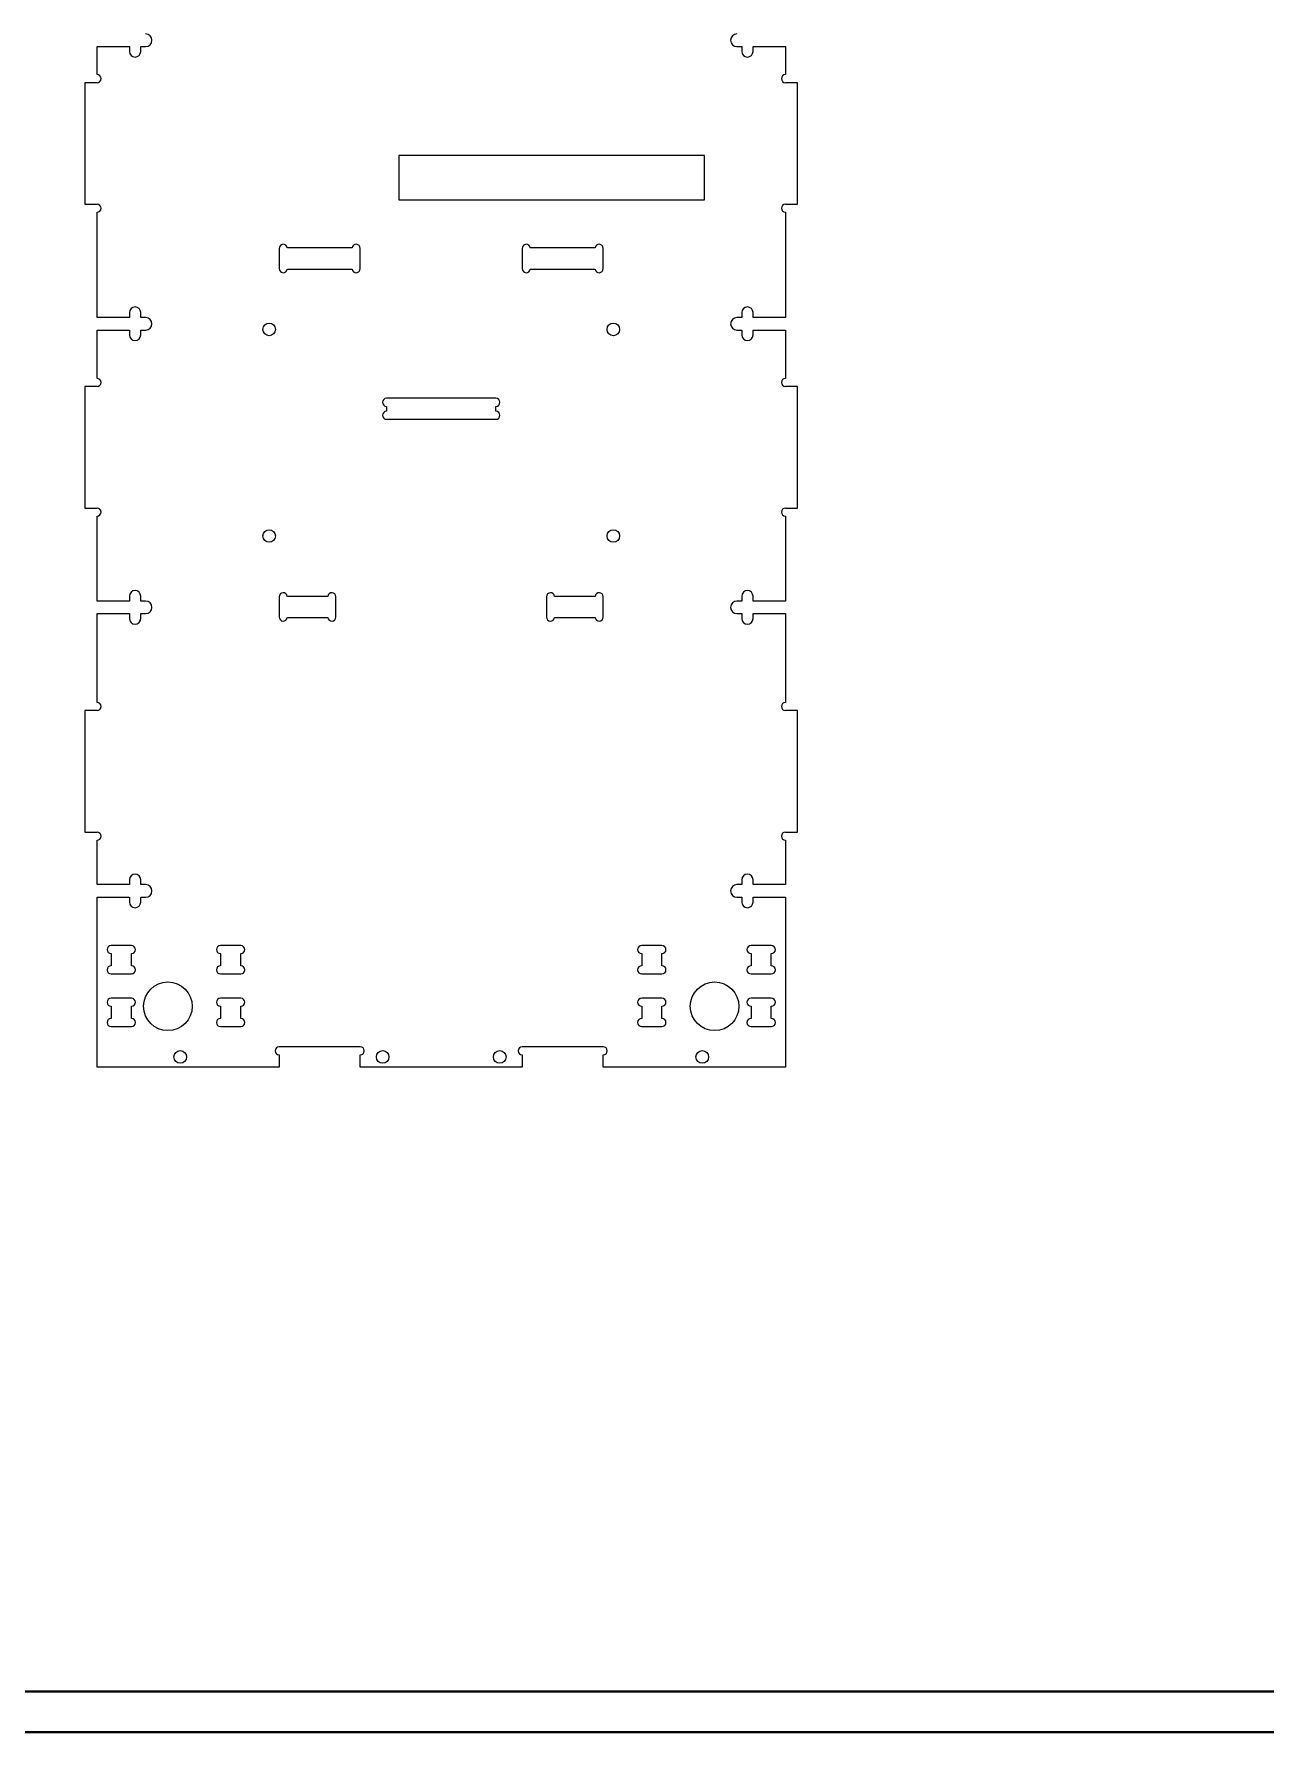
# Model space of a CAD drawing. Header units: millimetres. Extents: x 0 to 1189, y 0 to 841.
# Drawn here: x 581.1 to 885.1, y 0.2 to 419.4 of the extents above; entities that cross this region are included whole.
import ezdxf

# ---------------------------------------------------------------- set-up
doc = ezdxf.new("R2010")
doc.units = ezdxf.units.MM

msp = doc.modelspace()

# ---------------------------------------------------------------- linework, layer by layer
at = {"color": 7, "linetype": 'Continuous', "lineweight": 15}
for p, q in [((596.67, 409.37), (596.67, 416.3)), ((596.67, 416.3), (604.67, 416.3)), ((604.67, 416.3), (604.67, 415.1)), ((607.47, 415.1), (607.47, 416.3)), ((607.47, 416.3), (608.67, 416.3)), ((754.67, 416.3), (755.87, 416.3)), ((755.87, 416.3), (755.87, 415.1)), ((758.67, 415.1), (758.67, 416.3)), ((758.67, 416.3), (766.67, 416.3)), ((766.67, 416.3), (766.67, 409.37)), ((593.67, 407.37), (593.67, 377.37)), ((596.67, 407.37), (593.67, 407.37)), ((769.67, 407.37), (766.67, 407.37)), ((769.67, 377.37), (769.67, 407.37)), ((746.67, 389.37), (671.17, 389.37)), ((671.17, 389.37), (671.17, 378.47)), ((746.67, 378.47), (746.67, 389.37)), ((593.67, 377.37), (596.67, 377.37)), ((671.17, 378.47), (746.67, 378.47)), ((766.67, 377.37), (769.67, 377.37)), ((596.67, 349.4), (596.67, 375.37)), ((766.67, 375.37), (766.67, 349.4)), ((641.67, 366.47), (641.67, 361.47)), ((659.68, 366.57), (643.67, 366.57)), ((661.67, 361.47), (661.67, 366.47)), ((701.67, 366.47), (701.67, 361.47)), ((719.68, 366.57), (703.67, 366.57)), ((721.67, 361.47), (721.67, 366.47)), ((643.67, 361.37), (659.68, 361.37)), ((703.67, 361.37), (719.68, 361.37)), ((604.67, 349.4), (596.67, 349.4)), ((604.67, 350.6), (604.67, 349.4)), ((607.47, 349.4), (607.47, 350.6)), ((608.67, 349.4), (607.47, 349.4)), ((755.87, 349.4), (754.67, 349.4)), ((755.87, 350.6), (755.87, 349.4)), ((758.67, 349.4), (758.67, 350.6)), ((766.67, 349.4), (758.67, 349.4)), ((596.67, 334.37), (596.67, 346.3)), ((596.67, 346.3), (604.67, 346.3)), ((604.67, 346.3), (604.67, 345.1)), ((607.47, 345.1), (607.47, 346.3)), ((607.47, 346.3), (608.67, 346.3)), ((754.67, 346.3), (755.87, 346.3)), ((755.87, 346.3), (755.87, 345.1)), ((758.67, 345.1), (758.67, 346.3)), ((758.67, 346.3), (766.67, 346.3)), ((766.67, 346.3), (766.67, 334.37)), ((593.67, 332.37), (593.67, 302.37)), ((596.67, 332.37), (593.67, 332.37)), ((769.67, 332.37), (766.67, 332.37)), ((769.67, 302.37), (769.67, 332.37)), ((695.17, 329.47), (668.17, 329.47)), ((668.17, 327.47), (668.17, 326.27)), ((695.17, 326.27), (695.17, 327.47)), ((668.17, 324.27), (695.17, 324.27)), ((593.67, 302.37), (596.67, 302.37)), ((766.67, 302.37), (769.67, 302.37)), ((596.67, 279.4), (596.67, 300.37)), ((766.67, 300.37), (766.67, 279.4)), ((604.67, 279.4), (596.67, 279.4)), ((604.67, 280.6), (604.67, 279.4)), ((607.47, 279.4), (607.47, 280.6)), ((608.67, 279.4), (607.47, 279.4)), ((641.67, 280.47), (641.67, 275.47)), ((653.68, 280.57), (643.67, 280.57)), ((655.67, 275.47), (655.67, 280.47)), ((707.67, 280.47), (707.67, 275.47)), ((719.68, 280.57), (709.67, 280.57)), ((721.67, 275.47), (721.67, 280.47)), ((755.87, 279.4), (754.67, 279.4)), ((755.87, 280.6), (755.87, 279.4)), ((758.67, 279.4), (758.67, 280.6)), ((766.67, 279.4), (758.67, 279.4)), ((596.67, 254.37), (596.67, 276.3)), ((596.67, 276.3), (604.67, 276.3)), ((604.67, 276.3), (604.67, 275.1)), ((607.47, 275.1), (607.47, 276.3)), ((607.47, 276.3), (608.67, 276.3)), ((643.67, 275.37), (653.68, 275.37)), ((709.67, 275.37), (719.68, 275.37)), ((754.67, 276.3), (755.87, 276.3)), ((755.87, 276.3), (755.87, 275.1)), ((758.67, 275.1), (758.67, 276.3)), ((758.67, 276.3), (766.67, 276.3)), ((766.67, 276.3), (766.67, 254.37)), ((593.67, 252.37), (593.67, 222.37)), ((596.67, 252.37), (593.67, 252.37)), ((769.67, 252.37), (766.67, 252.37)), ((769.67, 222.37), (769.67, 252.37)), ((593.67, 222.37), (596.67, 222.37)), ((766.67, 222.37), (769.67, 222.37)), ((596.67, 209.4), (596.67, 220.37)), ((766.67, 220.37), (766.67, 209.4)), ((604.67, 210.6), (604.67, 209.4)), ((607.47, 209.4), (607.47, 210.6)), ((755.87, 210.6), (755.87, 209.4)), ((758.67, 209.4), (758.67, 210.6)), ((604.67, 209.4), (596.67, 209.4)), ((596.67, 164.37), (596.67, 206.3)), ((596.67, 206.3), (604.67, 206.3)), ((604.67, 206.3), (604.67, 205.1)), ((608.67, 209.4), (607.47, 209.4)), ((607.47, 205.1), (607.47, 206.3)), ((607.47, 206.3), (608.67, 206.3)), ((755.87, 209.4), (754.67, 209.4)), ((754.67, 206.3), (755.87, 206.3)), ((755.87, 206.3), (755.87, 205.1)), ((766.67, 209.4), (758.67, 209.4)), ((758.67, 205.1), (758.67, 206.3)), ((758.67, 206.3), (766.67, 206.3)), ((766.67, 206.3), (766.67, 164.37)), ((605.17, 194.37), (600.17, 194.37)), ((632.17, 194.37), (627.17, 194.37)), ((736.17, 194.37), (731.17, 194.37)), ((763.17, 194.37), (758.17, 194.37)), ((600.17, 192.37), (600.17, 189.37)), ((605.17, 189.37), (605.17, 192.37)), ((627.17, 192.37), (627.17, 189.37)), ((632.17, 189.37), (632.17, 192.37)), ((731.17, 192.37), (731.17, 189.37)), ((736.17, 189.37), (736.17, 192.37)), ((758.17, 192.37), (758.17, 189.37)), ((763.17, 189.37), (763.17, 192.37)), ((600.17, 187.37), (605.17, 187.37)), ((627.17, 187.37), (632.17, 187.37)), ((731.17, 187.37), (736.17, 187.37)), ((758.17, 187.37), (763.17, 187.37)), ((605.17, 181.37), (600.17, 181.37)), ((632.17, 181.37), (627.17, 181.37)), ((736.17, 181.37), (731.17, 181.37)), ((763.17, 181.37), (758.17, 181.37)), ((600.17, 179.37), (600.17, 176.37)), ((605.17, 176.37), (605.17, 179.37)), ((627.17, 179.37), (627.17, 176.37)), ((632.17, 176.37), (632.17, 179.37)), ((731.17, 179.37), (731.17, 176.37)), ((736.17, 176.37), (736.17, 179.37)), ((758.17, 179.37), (758.17, 176.37)), ((763.17, 176.37), (763.17, 179.37)), ((600.17, 174.37), (605.17, 174.37)), ((627.17, 174.37), (632.17, 174.37)), ((731.17, 174.37), (736.17, 174.37)), ((758.17, 174.37), (763.17, 174.37)), ((661.67, 169.37), (641.67, 169.37)), ((721.67, 169.37), (701.67, 169.37)), ((641.67, 164.37), (596.67, 164.37)), ((641.67, 167.37), (641.67, 164.37)), ((661.67, 164.37), (661.67, 167.37)), ((701.67, 164.37), (661.67, 164.37)), ((701.67, 167.37), (701.67, 164.37)), ((721.67, 164.37), (721.67, 167.37)), ((766.67, 164.37), (721.67, 164.37))]:
    msp.add_line(p, q, dxfattribs=at)
at = {"color": 7, "linetype": 'Continuous', "lineweight": 40}
for p, q in [((25.08, 10.21), (1179.08, 10.21)), ((0.08, 0.21), (1189.08, 0.21))]:
    msp.add_line(p, q, dxfattribs=at)
at = {"color": 7, "linetype": 'Continuous', "lineweight": 15}
for centre, radius in [((639.17, 346.47), 1.55), ((724.17, 346.47), 1.55), ((639.17, 295.47), 1.55), ((724.17, 295.47), 1.55), ((614.17, 179.37), 6), ((749.17, 179.37), 6), ((617.22, 166.87), 1.55), ((667.22, 166.87), 1.55), ((696.12, 166.87), 1.55), ((746.12, 166.87), 1.55)]:
    msp.add_circle(centre, radius, dxfattribs=at)
for centre, radius, start, end in [((608.67, 417.85), 1.55, 270, 90), ((754.67, 417.85), 1.55, 90, 270), ((606.07, 415.1), 1.4, 180, 0), ((757.27, 415.1), 1.4, 180, 0), ((596.67, 408.37), 1, 270, 90), ((766.67, 408.37), 1, 90, 270), ((596.67, 376.37), 1, 270, 90), ((766.67, 376.37), 1, 90, 270), ((642.67, 366.47), 1, 5.7392, 180), ((660.67, 366.47), 1, 0, 174.2608), ((702.67, 366.47), 1, 5.7392, 180), ((720.67, 366.47), 1, 0, 174.2608), ((642.67, 361.47), 1, 180, 354.2608), ((660.67, 361.47), 1, 185.7392, 0), ((702.67, 361.47), 1, 180, 354.2608), ((720.67, 361.47), 1, 185.7392, 0), ((606.07, 350.6), 1.4, 0, 180), ((608.67, 347.85), 1.55, 270, 90), ((754.67, 347.85), 1.55, 90, 270), ((757.27, 350.6), 1.4, 0, 180), ((606.07, 345.1), 1.4, 180, 0), ((757.27, 345.1), 1.4, 180, 0), ((596.67, 333.37), 1, 270, 90), ((766.67, 333.37), 1, 90, 270), ((668.17, 328.47), 1, 90, 270), ((695.17, 328.47), 1, 270, 90), ((668.17, 325.27), 1, 90, 270), ((695.17, 325.27), 1, 270, 90), ((596.67, 301.37), 1, 270, 90), ((766.67, 301.37), 1, 90, 270), ((606.07, 280.6), 1.4, 0, 180), ((642.67, 280.47), 1, 5.7392, 180), ((654.67, 280.47), 1, 0, 174.2608), ((708.67, 280.47), 1, 5.7392, 180), ((720.67, 280.47), 1, 0, 174.2608), ((757.27, 280.6), 1.4, 0, 180), ((608.67, 277.85), 1.55, 270, 90), ((754.67, 277.85), 1.55, 90, 270), ((606.07, 275.1), 1.4, 180, 0), ((642.67, 275.47), 1, 180, 354.2608), ((654.67, 275.47), 1, 185.7392, 0), ((708.67, 275.47), 1, 180, 354.2608), ((720.67, 275.47), 1, 185.7392, 0), ((757.27, 275.1), 1.4, 180, 0), ((596.67, 253.37), 1, 270, 90), ((766.67, 253.37), 1, 90, 270), ((596.67, 221.37), 1, 270, 90), ((766.67, 221.37), 1, 90, 270), ((606.07, 210.6), 1.4, 0, 180), ((757.27, 210.6), 1.4, 0, 180), ((608.67, 207.85), 1.55, 270, 90), ((754.67, 207.85), 1.55, 90, 270), ((606.07, 205.1), 1.4, 180, 0), ((757.27, 205.1), 1.4, 180, 0), ((600.17, 193.37), 1, 90, 270), ((605.17, 193.37), 1, 270, 90), ((627.17, 193.37), 1, 90, 270), ((632.17, 193.37), 1, 270, 90), ((731.17, 193.37), 1, 90, 270), ((736.17, 193.37), 1, 270, 90), ((758.17, 193.37), 1, 90, 270), ((763.17, 193.37), 1, 270, 90), ((600.17, 188.37), 1, 90, 270), ((605.17, 188.37), 1, 270, 90), ((627.17, 188.37), 1, 90, 270), ((632.17, 188.37), 1, 270, 90), ((731.17, 188.37), 1, 90, 270), ((736.17, 188.37), 1, 270, 90), ((758.17, 188.37), 1, 90, 270), ((763.17, 188.37), 1, 270, 90), ((600.17, 180.37), 1, 90, 270), ((605.17, 180.37), 1, 270, 90), ((627.17, 180.37), 1, 90, 270), ((632.17, 180.37), 1, 270, 90), ((731.17, 180.37), 1, 90, 270), ((736.17, 180.37), 1, 270, 90), ((758.17, 180.37), 1, 90, 270), ((763.17, 180.37), 1, 270, 90), ((600.17, 175.37), 1, 90, 270), ((605.17, 175.37), 1, 270, 90), ((627.17, 175.37), 1, 90, 270), ((632.17, 175.37), 1, 270, 90), ((731.17, 175.37), 1, 90, 270), ((736.17, 175.37), 1, 270, 90), ((758.17, 175.37), 1, 90, 270), ((763.17, 175.37), 1, 270, 90), ((641.67, 168.37), 1, 90, 270), ((661.67, 168.37), 1, 270, 90), ((701.67, 168.37), 1, 90, 270), ((721.67, 168.37), 1, 270, 90)]:
    msp.add_arc(centre, radius, start, end, dxfattribs=at)

doc.saveas('drawing.dxf')
